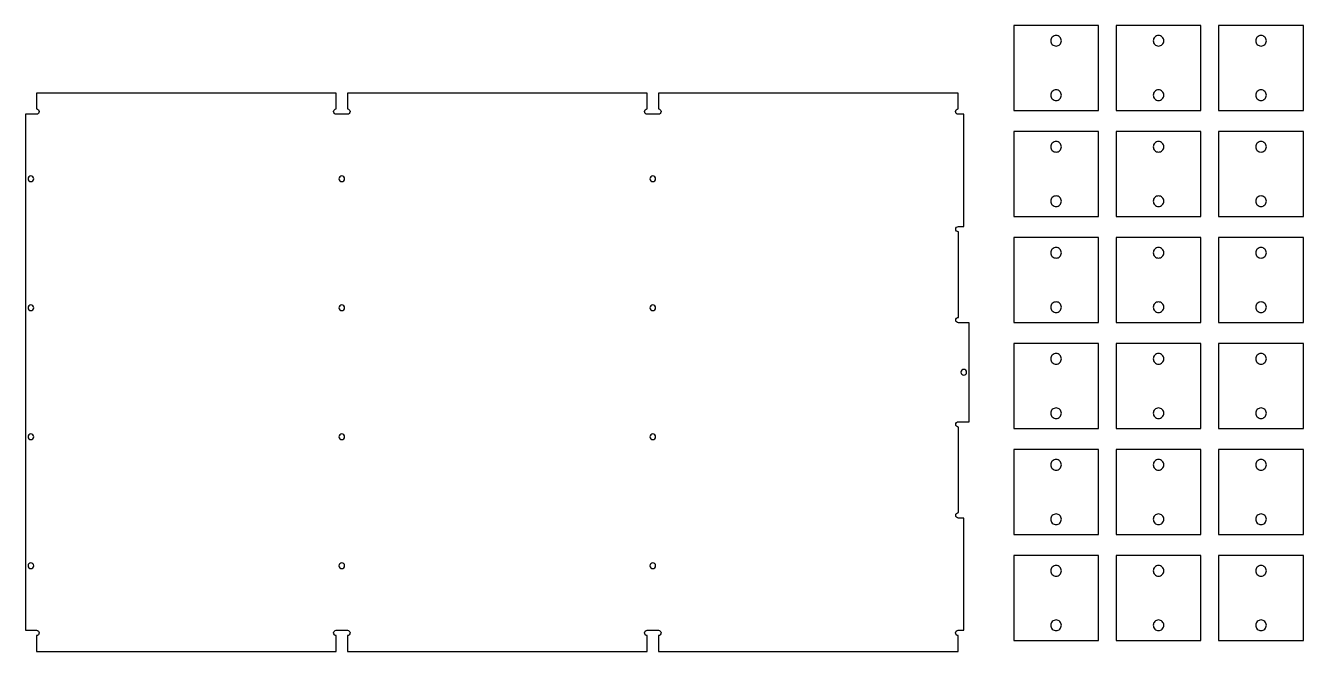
# Model space of a CAD drawing. Extents: x 2.4 to 92.8, y 1.5 to 45.8.
import ezdxf

# ---------------------------------------------------------------- set-up
doc = ezdxf.new("R2010")
doc.units = 0
doc.layers.add('RECESS_FOR_SCREWS', color=5, linetype='CONTINUOUS')
doc.layers.add('THROUGH_CUT', color=18, linetype='CONTINUOUS')

msp = doc.modelspace()

# ---------------------------------------------------------------- linework, layer by layer
at = {"layer": 'RECESS_FOR_SCREWS'}
for points in [[(2.798, 35.149, 0.414214), (2.598, 34.949, 0.414214), (2.798, 34.749, 0.414214), (2.998, 34.949, 0.414214)], [(24.798, 35.149, 0.414214), (24.598, 34.949, 0.414214), (24.798, 34.749, 0.414214), (24.998, 34.949, 0.414214)], [(46.798, 35.149, 0.414214), (46.598, 34.949, 0.414214), (46.798, 34.749, 0.414214), (46.998, 34.949, 0.414214)], [(2.798, 26.024, 0.414214), (2.598, 25.824, 0.414214), (2.798, 25.624, 0.414214), (2.998, 25.824, 0.414214)], [(24.798, 26.024, 0.414214), (24.598, 25.824, 0.414214), (24.798, 25.624, 0.414214), (24.998, 25.824, 0.414214)], [(46.798, 26.024, 0.414214), (46.598, 25.824, 0.414214), (46.798, 25.624, 0.414214), (46.998, 25.824, 0.414214)], [(68.798, 21.461, 0.414214), (68.598, 21.261, 0.414214), (68.798, 21.061, 0.414214), (68.998, 21.261, 0.414214)], [(2.798, 16.899, 0.414214), (2.598, 16.699, 0.414214), (2.798, 16.499, 0.414214), (2.998, 16.699, 0.414214)], [(24.798, 16.899, 0.414214), (24.598, 16.699, 0.414214), (24.798, 16.499, 0.414214), (24.998, 16.699, 0.414214)], [(46.798, 16.899, 0.414214), (46.598, 16.699, 0.414214), (46.798, 16.499, 0.414214), (46.998, 16.699, 0.414214)], [(2.798, 7.774, 0.414214), (2.598, 7.574, 0.414214), (2.798, 7.374, 0.414214), (2.998, 7.574, 0.414214)], [(24.798, 7.774, 0.414214), (24.598, 7.574, 0.414214), (24.798, 7.374, 0.414214), (24.998, 7.574, 0.414214)], [(46.798, 7.774, 0.414214), (46.598, 7.574, 0.414214), (46.798, 7.374, 0.414214), (46.998, 7.574, 0.414214)]]:
    msp.add_lwpolyline(points, format="xyb", close=True, dxfattribs=at)
at = {"layer": 'THROUGH_CUT'}
for points in [[(72.328, 39.787), (78.328, 39.787), (78.328, 45.787), (72.328, 45.787)], [(79.578, 39.787), (85.578, 39.787), (85.578, 45.787), (79.578, 45.787)], [(86.828, 39.787), (92.828, 39.787), (92.828, 45.787), (86.828, 45.787)], [(72.328, 32.287), (78.328, 32.287), (78.328, 38.287), (72.328, 38.287)], [(79.578, 32.287), (85.578, 32.287), (85.578, 38.287), (79.578, 38.287)], [(86.828, 32.287), (92.828, 32.287), (92.828, 38.287), (86.828, 38.287)], [(72.328, 24.787), (78.328, 24.787), (78.328, 30.787), (72.328, 30.787)], [(79.578, 24.787), (85.578, 24.787), (85.578, 30.787), (79.578, 30.787)], [(86.828, 24.787), (92.828, 24.787), (92.828, 30.787), (86.828, 30.787)], [(72.328, 17.287), (78.328, 17.287), (78.328, 23.287), (72.328, 23.287)], [(79.578, 17.287), (85.578, 17.287), (85.578, 23.287), (79.578, 23.287)], [(86.828, 17.287), (92.828, 17.287), (92.828, 23.287), (86.828, 23.287)], [(72.328, 9.787), (78.328, 9.787), (78.328, 15.787), (72.328, 15.787)], [(79.578, 9.787), (85.578, 9.787), (85.578, 15.787), (79.578, 15.787)], [(86.828, 9.787), (92.828, 9.787), (92.828, 15.787), (86.828, 15.787)], [(72.328, 2.287), (78.328, 2.287), (78.328, 8.287), (72.328, 8.287)], [(79.578, 2.287), (85.578, 2.287), (85.578, 8.287), (79.578, 8.287)], [(86.828, 2.287), (92.828, 2.287), (92.828, 8.287), (86.828, 8.287)]]:
    msp.add_lwpolyline(points, close=True, dxfattribs=at)
for points in [[(75.328, 45.087, 0.414214), (74.953, 44.712, 0.414214), (75.328, 44.337, 0.414214), (75.703, 44.712, 0.414214)], [(82.578, 45.087, 0.414214), (82.203, 44.712, 0.414214), (82.578, 44.337, 0.414214), (82.953, 44.712, 0.414214)], [(89.828, 45.087, 0.414214), (89.453, 44.712, 0.414214), (89.828, 44.337, 0.414214), (90.203, 44.712, 0.414214)], [(2.423, 3.011), (3.193, 3.011, -1), (3.193, 2.631), (3.193, 1.511), (24.403, 1.511), (24.403, 2.631, -1), (24.403, 3.011), (25.193, 3.011, -1), (25.193, 2.631), (25.193, 1.511), (46.403, 1.511), (46.403, 2.631, -1), (46.403, 3.011), (47.193, 3.011, -1), (47.193, 2.631), (47.193, 1.511), (68.403, 1.511), (68.403, 2.631, -1), (68.403, 3.011), (68.798, 3.011), (68.798, 10.949), (68.423, 10.949, -1), (68.423, 11.329), (68.423, 17.381, -1), (68.423, 17.761), (69.173, 17.761), (69.173, 24.761), (68.423, 24.761, -1), (68.423, 25.141), (68.423, 31.194, -1), (68.423, 31.574), (68.798, 31.574), (68.798, 39.511), (68.403, 39.511, -1), (68.403, 39.891), (68.403, 41.011), (47.193, 41.011), (47.193, 39.891, -1), (47.193, 39.511), (46.403, 39.511, -1), (46.403, 39.891), (46.403, 41.011), (25.193, 41.011), (25.193, 39.891, -1), (25.193, 39.511), (24.403, 39.511, -1), (24.403, 39.891), (24.403, 41.011), (3.193, 41.011), (3.193, 39.891, -1), (3.193, 39.511), (2.423, 39.511)], [(75.328, 41.237, 0.414214), (74.953, 40.862, 0.414214), (75.328, 40.487, 0.414214), (75.703, 40.862, 0.414214)], [(82.578, 41.237, 0.414214), (82.203, 40.862, 0.414214), (82.578, 40.487, 0.414214), (82.953, 40.862, 0.414214)], [(89.828, 41.237, 0.414214), (89.453, 40.862, 0.414214), (89.828, 40.487, 0.414214), (90.203, 40.862, 0.414214)], [(75.328, 37.587, 0.414214), (74.953, 37.212, 0.414214), (75.328, 36.837, 0.414214), (75.703, 37.212, 0.414214)], [(82.578, 37.587, 0.414214), (82.203, 37.212, 0.414214), (82.578, 36.837, 0.414214), (82.953, 37.212, 0.414214)], [(89.828, 37.587, 0.414214), (89.453, 37.212, 0.414214), (89.828, 36.837, 0.414214), (90.203, 37.212, 0.414214)], [(75.328, 33.737, 0.414214), (74.953, 33.362, 0.414214), (75.328, 32.987, 0.414214), (75.703, 33.362, 0.414214)], [(82.578, 33.737, 0.414214), (82.203, 33.362, 0.414214), (82.578, 32.987, 0.414214), (82.953, 33.362, 0.414214)], [(89.828, 33.737, 0.414214), (89.453, 33.362, 0.414214), (89.828, 32.987, 0.414214), (90.203, 33.362, 0.414214)], [(75.328, 30.087, 0.414214), (74.953, 29.712, 0.414214), (75.328, 29.337, 0.414214), (75.703, 29.712, 0.414214)], [(82.578, 30.087, 0.414214), (82.203, 29.712, 0.414214), (82.578, 29.337, 0.414214), (82.953, 29.712, 0.414214)], [(89.828, 30.087, 0.414214), (89.453, 29.712, 0.414214), (89.828, 29.337, 0.414214), (90.203, 29.712, 0.414214)], [(75.328, 26.237, 0.414214), (74.953, 25.862, 0.414214), (75.328, 25.487, 0.414214), (75.703, 25.862, 0.414214)], [(82.578, 26.237, 0.414214), (82.203, 25.862, 0.414214), (82.578, 25.487, 0.414214), (82.953, 25.862, 0.414214)], [(89.828, 26.237, 0.414214), (89.453, 25.862, 0.414214), (89.828, 25.487, 0.414214), (90.203, 25.862, 0.414214)], [(75.328, 22.587, 0.414214), (74.953, 22.212, 0.414214), (75.328, 21.837, 0.414214), (75.703, 22.212, 0.414214)], [(82.578, 22.587, 0.414214), (82.203, 22.212, 0.414214), (82.578, 21.837, 0.414214), (82.953, 22.212, 0.414214)], [(89.828, 22.587, 0.414214), (89.453, 22.212, 0.414214), (89.828, 21.837, 0.414214), (90.203, 22.212, 0.414214)], [(75.328, 18.737, 0.414214), (74.953, 18.362, 0.414214), (75.328, 17.987, 0.414214), (75.703, 18.362, 0.414214)], [(82.578, 18.737, 0.414214), (82.203, 18.362, 0.414214), (82.578, 17.987, 0.414214), (82.953, 18.362, 0.414214)], [(89.828, 18.737, 0.414214), (89.453, 18.362, 0.414214), (89.828, 17.987, 0.414214), (90.203, 18.362, 0.414214)], [(75.328, 15.087, 0.414214), (74.953, 14.712, 0.414214), (75.328, 14.337, 0.414214), (75.703, 14.712, 0.414214)], [(82.578, 15.087, 0.414214), (82.203, 14.712, 0.414214), (82.578, 14.337, 0.414214), (82.953, 14.712, 0.414214)], [(89.828, 15.087, 0.414214), (89.453, 14.712, 0.414214), (89.828, 14.337, 0.414214), (90.203, 14.712, 0.414214)], [(75.328, 11.237, 0.414214), (74.953, 10.862, 0.414214), (75.328, 10.487, 0.414214), (75.703, 10.862, 0.414214)], [(82.578, 11.237, 0.414214), (82.203, 10.862, 0.414214), (82.578, 10.487, 0.414214), (82.953, 10.862, 0.414214)], [(89.828, 11.237, 0.414214), (89.453, 10.862, 0.414214), (89.828, 10.487, 0.414214), (90.203, 10.862, 0.414214)], [(75.328, 7.587, 0.414214), (74.953, 7.212, 0.414214), (75.328, 6.837, 0.414214), (75.703, 7.212, 0.414214)], [(82.578, 7.587, 0.414214), (82.203, 7.212, 0.414214), (82.578, 6.837, 0.414214), (82.953, 7.212, 0.414214)], [(89.828, 7.587, 0.414214), (89.453, 7.212, 0.414214), (89.828, 6.837, 0.414214), (90.203, 7.212, 0.414214)], [(75.328, 3.737, 0.414214), (74.953, 3.362, 0.414214), (75.328, 2.987, 0.414214), (75.703, 3.362, 0.414214)], [(82.578, 3.737, 0.414214), (82.203, 3.362, 0.414214), (82.578, 2.987, 0.414214), (82.953, 3.362, 0.414214)], [(89.828, 3.737, 0.414214), (89.453, 3.362, 0.414214), (89.828, 2.987, 0.414214), (90.203, 3.362, 0.414214)]]:
    msp.add_lwpolyline(points, format="xyb", close=True, dxfattribs=at)

doc.saveas('drawing.dxf')
